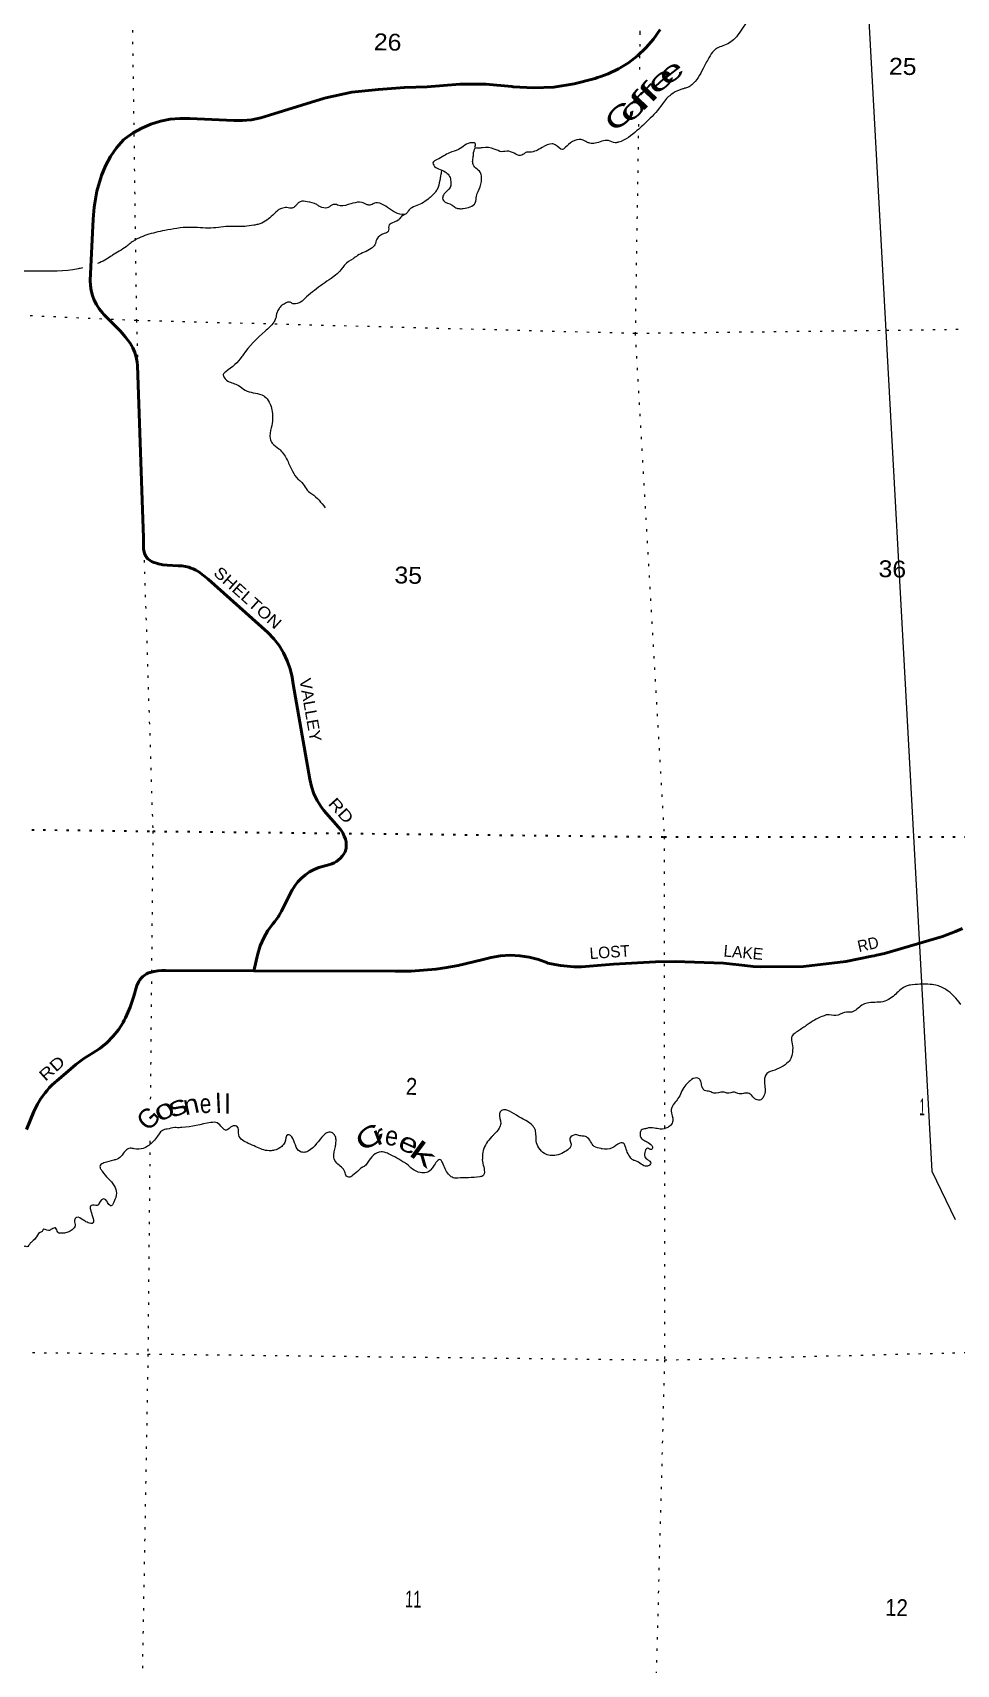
# Model space of a CAD drawing. Header units: feet. Extents: x -751810 to -497223, y -177792 to 12311.
# Drawn here: x -540783 to -531188, y -122446 to -105492 of the extents above; entities that cross this region are included whole.
import ezdxf

# ---------------------------------------------------------------- set-up
doc = ezdxf.new("R2010")
doc.units = ezdxf.units.FT
doc.header["$LTSCALE"] = 80
doc.linetypes.add('DOTTED', pattern=[1.5, 0.3, -1.2])
for name, color, linetype, lineweight in [('26', 7, 'Continuous', 40), ('39', 7, 'Continuous', 13), ('46', 7, 'Continuous', 13), ('6', 7, 'DOTTED', 25), ('7', 7, 'DOTTED', 13)]:
    doc.layers.add(name, color=color, linetype=linetype, lineweight=lineweight)
doc.layers.add('27', color=7, linetype='Continuous')
doc.layers.add('41', color=7, linetype='Continuous')

msp = doc.modelspace()

# ---------------------------------------------------------------- linework, layer by layer
at = {"layer": '26'}
for p, q in [((-539439.65, -115236.89), (-539404.82, -115235.83)), ((-538485.08, -115239.01), (-539404.82, -115235.84))]:
    msp.add_line(p, q, dxfattribs=at)
for points in [[(-540058.92, -108403.71), (-540091.65, -108362.58), (-540119.91, -108318.26), (-540143.37, -108271.22), (-540161.79, -108221.99), (-540174.96, -108171.11), (-540182.75, -108119.12), (-540185.05, -108066.61), (-540156.26, -107430.94), (-540145.73, -107306.43), (-540116.05, -107138.78), (-540069.02, -106975.15), (-540027.48, -106876.4), (-539974.5, -106779.75), (-539911.71, -106689.16), (-539839.79, -106605.64), (-539823.27, -106592.37), (-539739.23, -106533.22), (-539649.48, -106483.19), (-539554.99, -106442.8), (-539456.79, -106412.52), (-539355.97, -106392.67), (-539253.62, -106383.46), (-539150.87, -106385.01), (-538693.36, -106405.04), (-538604.03, -106405.93), (-538508.16, -106397.19), (-538413.73, -106378.47), (-538321.77, -106349.99), (-537842.96, -106200.84), (-537760.22, -106176.68), (-537738.95, -106170.77), (-537467.93, -106111.81), (-537192.23, -106081.5), (-536920.82, -106061.98), (-536685.79, -106055.21), (-536345.51, -106028.48), (-536075.16, -106026.17), (-535806.06, -106052.13), (-535791.97, -106054.28), (-535580.19, -106066.94), (-535368.25, -106057.41), (-535158.46, -106025.77), (-534953.13, -105972.37), (-534940.04, -105968.08), (-534915.39, -105960.01), (-534890.04, -105950.98), (-534804.44, -105920.5), (-534696.22, -105868.8), (-534593.99, -105806.06), (-534498.88, -105732.98), (-534411.92, -105650.37), (-534334.08, -105559.11), (-534266.21, -105460.22)], [(-538485.08, -115239.01), (-538479.54, -115213.88), (-538452.28, -115090.12), (-538445.58, -115062.94), (-538418.7, -114979.27), (-538383.23, -114898.86), (-538339.54, -114822.6), (-538306.16, -114776.33), (-538288.07, -114751.27), (-538266.7, -114726.33), (-538257.39, -114715.46), (-538230.57, -114676.58), (-538226.29, -114668.92), (-538212.14, -114643.61), (-538199.53, -114618.92), (-538090.71, -114405.73), (-538088.1, -114400.97), (-538059.95, -114355.9), (-538027.24, -114314.02), (-537990.33, -114275.78), (-537949.63, -114241.62), (-537905.58, -114211.9), (-537858.66, -114186.94), (-537809.39, -114167.03), (-537697.54, -114135.53), (-537674.92, -114128.03), (-537650.37, -114117.11), (-537627.1, -114103.68), (-537605.36, -114087.89), (-537585.39, -114069.91), (-537567.41, -114049.95), (-537552.87, -114029.95), (-537538.15, -114004.92), (-537531, -113979.95), (-537528.09, -113967.07), (-537525.41, -113944.39), (-537525.14, -113923.8), (-537527.2, -113898.85), (-537533.88, -113873.8), (-537546.25, -113839.64), (-537562.32, -113806.57), (-537581.76, -113775.35), (-537604.36, -113746.35), (-537759.14, -113574.59), (-537785.9, -113537.93), (-537826.97, -113470.65), (-537860.79, -113399.45), (-537886.97, -113325.1), (-537905.24, -113248.43), (-538076.73, -112262.02), (-538087.09, -112189.32), (-538108.13, -112102.15), (-538138.16, -112017.67), (-538176.86, -111936.79), (-538223.8, -111860.39), (-538278.47, -111789.32), (-538340.27, -111724.36), (-538960.48, -111170.77), (-539006.72, -111131.11), (-539058.63, -111095.13), (-539089.01, -111078.48), (-539114.08, -111064.74), (-539139.01, -111054.78), (-539159.25, -111047.32), (-539195.84, -111038.02), (-539233.21, -111032.61), (-539270.94, -111031.13), (-539385.82, -111024.71), (-539429.55, -111020.93), (-539476.68, -111012.04), (-539497.63, -111005.76), (-539522.58, -110998.29), (-539547.63, -110986.06), (-539562.25, -110977.09), (-539587.28, -110958.62), (-539606.17, -110933.66), (-539606.32, -110933.44), (-539614.4, -110918.54), (-539620.88, -110902.88), (-539625.69, -110886.62), (-539627.27, -110878.06), (-539630.09, -110853.16), (-539630.41, -110828.06), (-539631.58, -110737.62), (-539640.81, -110450.26), (-539695.2, -108951.78), (-539698.69, -108916.83), (-539708.37, -108865.71), (-539723.34, -108815.88), (-539743.44, -108767.9), (-539771.79, -108719.79), (-539818.25, -108654.93), (-539871.22, -108595.28), (-540043.02, -108420.86), (-540058.92, -108403.71)], [(-538485.08, -115239.01), (-537017.37, -115244.08), (-536893.06, -115243.25), (-536850.74, -115242.6), (-536593.23, -115222.96), (-536500.75, -115210.32), (-536361.24, -115184.47), (-536116.98, -115126.73), (-536020.92, -115100.38), (-535922.63, -115084.22), (-535823.19, -115078.42), (-535723.69, -115083.05), (-535625.22, -115098.06), (-535528.85, -115123.27), (-535435.65, -115158.42), (-535433.86, -115159.21), (-535299.05, -115185.59), (-535162.22, -115197.73), (-535081.85, -115198.18), (-534747.91, -115172.61), (-534312.05, -115147.26), (-534109.06, -115144.68), (-533606.11, -115161.94), (-533386.18, -115186.16), (-533299.88, -115193.93), (-533219.09, -115197.97), (-532775.54, -115194.18), (-532334.81, -115144.06), (-532066.68, -115089.45), (-532041.27, -115084.28), (-532016.68, -115078.67), (-531933.35, -115059.68), (-531332.5, -114883.22), (-531195.3, -114830.45), (-531123.45, -114799.78)], [(-540846.77, -116888.38), (-540772.33, -116700.81), (-540733.79, -116625.55), (-540697.82, -116568.42), (-540651.62, -116507.26), (-540632.79, -116482.33), (-540611.3, -116457.26), (-540586.85, -116430.94), (-540548.8, -116397.74), (-540536.05, -116386.26), (-540386.35, -116256.8), (-540333.73, -116213.35), (-540251.99, -116151.54), (-540160.87, -116096.34), (-540084.7, -116046.41), (-540014.17, -115988.79), (-539950.04, -115924.12), (-539893.03, -115853.1), (-539843.75, -115776.51), (-539831.31, -115753.98), (-539818.21, -115729.09), (-539768.65, -115618.21), (-539730.95, -115502.75), (-539700.81, -115392.72), (-539692.16, -115371.44), (-539681.33, -115351.18), (-539668.45, -115332.17), (-539653.64, -115314.6), (-539637.09, -115298.68), (-539618.95, -115284.58), (-539599.45, -115272.45), (-539578.78, -115262.43), (-539563.18, -115256.54), (-539522.59, -115245.67), (-539481.09, -115239.1), (-539439.65, -115236.91)]]:
    msp.add_lwpolyline(points, dxfattribs=at)
at = {"layer": '39'}
for points in [[(-532170.87, -104001.91), (-532234.93, -104162.99), (-532265.63, -104276.93), (-532311.83, -104364.39), (-532455.54, -104495.98), (-532733.32, -104777.48), (-532905.94, -104899.53), (-532935.77, -104927.9), (-532942.48, -104957.92), (-532946.86, -104973.91), (-532994.75, -105047.26), (-533160.88, -105192.44), (-533401.58, -105434.52), (-533428.66, -105476.16), (-533488.7, -105553.27), (-533546.01, -105598.27), (-533613.06, -105628.99), (-533673.95, -105653.81), (-533704.64, -105677.27), (-533758.61, -105752.5), (-533819.46, -105865.78), (-533935.88, -106036.17), (-533972.6, -106059.5), (-534011.06, -106070.73), (-534021.2, -106074.53), (-534057.65, -106085.8), (-534153.34, -106138.02), (-534198.46, -106177.25), (-534239.91, -106232.65), (-534388.5, -106402.34), (-534505.54, -106510.38), (-534697.27, -106630.88), (-534731.58, -106636.17), (-534801.48, -106614.55), (-534870, -106621.11), (-534938.84, -106641.73), (-534995.12, -106640.51), (-535011.11, -106636.15), (-535064.8, -106608.85), (-535235.12, -106671.51), (-535278.14, -106706.76), (-535355.46, -106656.84), (-535385.43, -106648.14), (-535490.85, -106686.07), (-535618.6, -106733.57), (-535652.82, -106734.84), (-535701.78, -106765.95), (-535835.6, -106724.85), (-535910.11, -106729.26), (-535987.91, -106701.44), (-536110.3, -106688.74), (-536158.68, -106693.72), (-536186, -106689.52)], [(-536188.61, -106683.02), (-536185.7, -106642.87), (-536215.71, -106636.19), (-536360.04, -106705.44), (-536451.3, -106739.66), (-536581.61, -106811.22), (-536624.58, -106844.47), (-536617.13, -106870.77), (-536567.64, -106906.02), (-536497.96, -106937.69), (-536458.57, -106974.73), (-536441.56, -107023.35), (-536438.3, -107057.6), (-536447.33, -107101.64), (-536502.94, -107160.75), (-536511.25, -107172.64), (-536524.21, -107212.57), (-536514.7, -107236.9), (-536425.24, -107283.07), (-536385.66, -107312.07), (-536349.66, -107320.9), (-536309.42, -107319.76), (-536185.41, -107260.12), (-536171.78, -107190.04), (-536135.45, -107094.32), (-536120.83, -106980.04), (-536126.33, -106955.79), (-536206.72, -106863.58), (-536211.76, -106819.24), (-536204.56, -106767.12), (-536204.25, -106753.05), (-536186.73, -106689.09)], [(-536536.37, -106929.37), (-536545.14, -106978.89), (-536565.43, -107076.97), (-536580.44, -107118.86), (-536603.31, -107152.55), (-536687.52, -107231.14), (-536758.91, -107275.84), (-536883.13, -107345.53), (-536901.85, -107373.27), (-536944.29, -107382.41), (-537036.08, -107350.26), (-537200.98, -107260.23), (-537217.06, -107259.88), (-537271.87, -107282.82), (-537308.01, -107280.03), (-537363.8, -107256.71), (-537456.48, -107264.75), (-537478.73, -107270.3), (-537589.82, -107292.02), (-537641.77, -107276.82), (-537659.9, -107278.44), (-537714.89, -107309.42), (-537801.15, -107299.51), (-537832.86, -107278.71), (-537930.77, -107250.46), (-538003.13, -107248.89), (-538029.66, -107266.41), (-538054.41, -107294.02), (-538089.08, -107315.39), (-538141.25, -107310.23), (-538199.77, -107319.02), (-538232.33, -107336.41), (-538244.61, -107346.2), (-538367.64, -107452.1), (-538442.78, -107484.65), (-538487.22, -107493.74), (-538580, -107505.81), (-538722.76, -107504.72), (-538932.3, -107522.3), (-539155.37, -107515.46), (-539411.5, -107548.11), (-539597.55, -107594.34), (-539680.72, -107626.72), (-539725.48, -107649.88), (-539813.44, -107716.33), (-539954.2, -107805.77), (-539968.5, -107815.51), (-540031.75, -107856.36), (-540109.56, -107890.4)], [(-536926.57, -107387.9), (-536926.71, -107387.91), (-536963.1, -107414.17), (-536987.85, -107441.78), (-537083.71, -107502.03), (-537088.99, -107558.21), (-537131.69, -107579.4), (-537207.41, -107638.08), (-537228.82, -107695.92), (-537267.9, -107735.28), (-537408.3, -107808.64), (-537455.3, -107841.8), (-537541.16, -107904.28), (-537568.1, -107939.89), (-537683.08, -108045.97), (-537703.5, -108059.6), (-537877.27, -108186.52), (-537957.24, -108255.16), (-537984, -108282.72), (-538052.97, -108309.38), (-538079.1, -108308.81), (-538108.89, -108292.08), (-538161.51, -108307.03), (-538198.18, -108328.35), (-538223.02, -108359.98), (-538243.98, -108397.73), (-538259.53, -108463.74), (-538278.47, -108501.53), (-538369.02, -108594.06), (-538597.75, -108840.43), (-538610.22, -108858.25), (-538776.62, -109015.49), (-538803.43, -109045.07), (-538801.69, -109057.17), (-538754.66, -109112.47), (-538645.05, -109157.07), (-538575.77, -109206.82), (-538403.9, -109254.78), (-538374.1, -109271.51), (-538327.17, -109330.83), (-538313.72, -109359.27), (-538290.87, -109506.53), (-538305, -109598.71), (-538315.51, -109709.07), (-538294.47, -109757.77), (-538225.38, -109815.57), (-538211.58, -109827.93), (-538137.57, -109936.09), (-538083.76, -110047.84), (-538025.35, -110133.55), (-537999.67, -110154.21), (-537903.73, -110270.89), (-537883.9, -110283.38), (-537744.42, -110431.16)], [(-540265.4, -107937.21), (-540311.29, -107946.81), (-540748.24, -107971.53), (-541128.32, -107971.34), (-541212.74, -107969.51)], [(-531141.55, -115588.8), (-531296.23, -115434.36), (-531347.91, -115407.11), (-531399.81, -115389.9), (-531566.51, -115380.26), (-531667.24, -115388.13), (-531709.72, -115399.27), (-531762.75, -115432.3), (-531875.5, -115528.38), (-531952.64, -115560.88), (-532115.86, -115575.44), (-532168.62, -115596.42), (-532274.8, -115668.51), (-532349.31, -115672.92), (-532438.51, -115705.17), (-532530.84, -115697.14), (-532561.22, -115706.53), (-532583.51, -115714.09), (-532736.28, -115801.26), (-532828.17, -115863.61), (-532873.11, -115894.8), (-532889.55, -115910.53), (-532900.27, -115940.46), (-532889.96, -116019.09), (-532893.95, -116107.47), (-532907, -116151.42), (-532948.32, -116200.79), (-533121.2, -116287.52), (-533147.6, -116299.01), (-533174.63, -116338.63), (-533180.35, -116414.91), (-533173.88, -116485.42), (-533187.16, -116539.42), (-533195.55, -116555.32), (-533218.2, -116578.95), (-533268.46, -116577.87), (-533311.78, -116536.72), (-533351.44, -116511.73), (-533399.77, -116514.71), (-533456.1, -116515.5), (-533492.01, -116502.65), (-533570.63, -116511), (-533608.59, -116500.13), (-533705.39, -116512.11), (-533749.21, -116493.06), (-533803.3, -116483.85), (-533826.7, -116451.17), (-533830.45, -116439.03), (-533843.35, -116386.47), (-533853, -116368.17), (-533882.84, -116353.45), (-533953.86, -116382.07), (-533984.69, -116411.56), (-534030.21, -116468.88), (-534061.98, -116540.57), (-534136.76, -116647.52), (-534149.86, -116693.48), (-534132.09, -116798.41), (-534155.23, -116844.15), (-534185.92, -116867.62), (-534264.72, -116884), (-534324.84, -116874.66), (-534403.32, -116876.98), (-534415.47, -116880.74), (-534462.06, -116895.81), (-534472.83, -116927.75), (-534469.67, -116966.02), (-534446.13, -116992.67), (-534402.4, -117015.73), (-534350.99, -117055.04), (-534343.27, -117069.28), (-534353.9, -117095.19), (-534397.9, -117084.19), (-534425.02, -117127.83), (-534416.22, -117184.32), (-534400.46, -117198.73), (-534370.76, -117219.48), (-534363.12, -117237.74), (-534371.56, -117255.65), (-534387.91, -117267.36), (-534404.08, -117271.03), (-534519.45, -117214.25), (-534539.47, -117209.79), (-534569.08, -117185.03), (-534605.97, -117125.92), (-534626.69, -117063.14), (-534640.22, -117038.73), (-534656.07, -117028.33), (-534682.29, -117031.78), (-534763.82, -117080.28), (-534868.61, -117090.07), (-534878.62, -117087.85), (-534948.47, -117064.22), (-535030.74, -116965.93), (-535052.72, -116959.42), (-535098.86, -116954.4), (-535140.75, -116939.42)], [(-535140.75, -116939.42), (-535201.95, -116978.3), (-535191.78, -117062.97), (-535208.4, -117086.73), (-535267.63, -117127.67), (-535342.68, -117156.2), (-535466.99, -117139.44), (-535523.98, -117079.9), (-535552.56, -117008.91), (-535553.44, -116958.63), (-535555.23, -116948.53), (-535560.14, -116898.16), (-535575.54, -116867.67), (-535616.81, -116824.56), (-535733.92, -116755.67), (-535829.19, -116699.32), (-535869.08, -116684.39), (-535913.48, -116691.47), (-535932.29, -116723.23), (-535920.51, -116826.02), (-535935.66, -116873.95), (-535995.57, -116945.03), (-536016.16, -116966.7), (-536103.77, -117107.55), (-536111.55, -117185.79), (-536111.96, -117203.88), (-536093.08, -117349.05), (-536099.47, -117364.99), (-536138.02, -117380.24), (-536367.57, -117393.36), (-536413.75, -117390.35), (-536453.37, -117363.36), (-536519.15, -117247.33), (-536546.31, -117202.51), (-536620.24, -117271.28), (-536645.17, -117306.93), (-536692.07, -117336.07), (-536756.44, -117336.69), (-536838.09, -117300.74), (-536899.23, -117247.14), (-536915.09, -117236.74), (-537087.9, -117140.52), (-537131.76, -117123.48), (-537163.88, -117120.77), (-537301.02, -117228.38), (-537332.07, -117267.92), (-537368.7, -117287.23), (-537395.41, -117312.79), (-537458.94, -117365.7), (-537497.58, -117384.97), (-537521.47, -117374.4), (-537540.54, -117327.74), (-537575.65, -117278.73), (-537623.03, -117239.5), (-537653.85, -117178.52), (-537637.26, -117066.29), (-537632.3, -117024.17), (-537635.15, -116971.84), (-537654.49, -116937.24), (-537688.21, -116916.4), (-537726.58, -116923.61), (-537757.27, -116947.08), (-537919.84, -117112.44), (-537954.32, -117125.77), (-538004.44, -117118.65), (-538091.48, -116963.96), (-538103.27, -116951.64), (-538133.29, -116944.96), (-538163.18, -117022.73), (-538196.28, -117064.23), (-538273.61, -117104.78), (-538285.71, -117106.53), (-538328.01, -117109.63), (-538463.84, -117068.49), (-538543.48, -117032.58), (-538642.1, -116946), (-538662.19, -116855.09), (-538688.23, -116850.51), (-538712.49, -116856.02), (-538769.67, -116894.99), (-538866.54, -116820.51), (-538930.82, -116817.11), (-539233.63, -116868.85), (-539291.97, -116869.6), (-539306.04, -116869.29), (-539387.04, -116885.54), (-539411.98, -116888.31), (-539486.82, -116957.6), (-539577.64, -117054.41), (-539634.64, -117085.35), (-539727.24, -117089.37), (-539769.36, -117084.44), (-539820.19, -117109.48), (-539865.76, -117168.81), (-539922.85, -117203.76), (-539941.03, -117207.39), (-540042.21, -117235.35)], [(-540042.21, -117235.35), (-540081.03, -117262.66), (-540083.48, -117282.71), (-540068.03, -117311.19), (-540060.26, -117323.43), (-539936.95, -117474.88), (-539912.48, -117549.8), (-539940.72, -117643.68), (-539967.75, -117683.31), (-539997.36, -117658.54), (-540024.65, -117619.75), (-540036.53, -117611.45), (-540068.92, -117620.8), (-540112.47, -117680.17), (-540174.74, -117676.81), (-540187.25, -117696.65), (-540183.77, -117720.85), (-540161.27, -117793.72), (-540156.72, -117860.16), (-540206.92, -117857.07), (-540248.69, -117836.06), (-540262.58, -117827.71), (-540326.36, -117802.2), (-540349.14, -117831.87), (-540342.4, -117890.32), (-540371.44, -117929.9), (-540418.3, -117957.03), (-540464.76, -117966.08), (-540520.86, -117956.82), (-540546, -117912.05), (-540584.46, -117923.28), (-540618.99, -117938.61), (-540677.15, -117931.32), (-540679.39, -117941.33), (-540705.92, -117958.85), (-540755.6, -118022.11), (-540798.71, -118061.39), (-540808.98, -118071.22), (-540843.96, -118106.65), (-540861.96, -118102.24), (-540902.75, -118127.49), (-540935.04, -118132.82), (-540968.63, -118105.96), (-540984.17, -118081.49), (-540995.78, -118061.14), (-541032.32, -118076.43), (-541086.38, -118155.68), (-541135.65, -118200.86), (-541163.44, -118184.17), (-541173.13, -118167.88), (-541190.77, -118147.39), (-541212.7, -118138.87), (-541255.27, -118154.03), (-541340.05, -118168.28), (-541362.48, -118181.87), (-541406.44, -118259.33), (-541441.46, -118296.77), (-541492.12, -118313.77), (-541525.57, -118280.87), (-541560.62, -118139.38), (-541581.83, -118098.71), (-541607.78, -118090.1), (-541632.31, -118107.67), (-541645.13, -118141.57), (-541663.77, -118255.76), (-541683.96, -118259.35), (-541741.85, -118240), (-541753.91, -118239.74), (-541824.48, -118248.26), (-541886.75, -118244.9), (-541945.54, -118265.75), (-542037.07, -118312.02), (-542184.13, -118413.38), (-542272.4, -118493.9), (-542274.81, -118511.94), (-542265.3, -118536.27), (-542198.31, -118598.04), (-542145.52, -118665.53), (-542103.5, -118764.96), (-542080.18, -118801.66), (-542070.36, -118811.92), (-542015.11, -118859.36), (-542086.36, -118898.03), (-542161.04, -118910.48), (-542171.14, -118912.28), (-542199.92, -119030.28), (-542180.18, -119046.79), (-542133.95, -119047.79), (-542069.4, -119039.13), (-542061.58, -119049.36), (-542052.75, -119103.83), (-542057.66, -119143.94), (-542082.64, -119181.6), (-542099.3, -119207.37), (-542169.62, -119294.31), (-542237.44, -119449.67), (-542270.82, -119503.23)]]:
    msp.add_spline(points, degree=3, dxfattribs=at)
at = {"layer": '46'}
msp.add_lwpolyline([(-532172.17, -103971.67), (-531440.95, -117321.15), (-531200.87, -117824.14)], dxfattribs=at)
at = {"layer": '6'}
msp.add_lwpolyline([(-555501.2, -113602.71), (-550192.3, -113659.4), (-544872.53, -113722.36), (-539534.76, -113789.74), (-534222.94, -113848.51), (-531101.2, -113848.16)], dxfattribs=at)
at = {"layer": '7'}
for p, q in [((-534489.75, -106443.62), (-534524.08, -108615.14)), ((-534524.08, -108615.14), (-534222.94, -113848.51)), ((-539534.76, -113789.74), (-539560.91, -116589.02)), ((-539564.82, -117007.51), (-539585.51, -119221.73)), ((-531226.57, -119209.64), (-529064.43, -119155.34)), ((-534219.46, -119283.68), (-531226.57, -119209.64))]:
    msp.add_line(p, q, dxfattribs=at)
for points in [[(-539790.87, -97630), (-539780.98, -102948.12), (-539705.5, -108480.78)], [(-534436.48, -103073.95), (-534474.72, -105492.54), (-534481.69, -105933.65)], [(-562214.04, -108166.24), (-560466.15, -108147.09), (-555762.3, -108064.6), (-550385.76, -108197.15), (-545003.28, -108243.38), (-539705.5, -108480.78), (-534524.08, -108615.14)], [(-539705.5, -108480.78), (-539629.2, -110853.09), (-539534.76, -113789.74)], [(-534524.08, -108615.14), (-531912.41, -108584.49), (-530977.84, -108571.84)], [(-534222.94, -113848.51), (-534219.46, -119283.68), (-534359.21, -124548.3), (-534538.88, -129799.99), (-534532.91, -131220.15)], [(-560797.51, -118747.57), (-555503.93, -118913.09), (-550249.61, -119024.9), (-544983.53, -119151.04), (-539585.51, -119221.73), (-534228.46, -119283.48)], [(-539585.51, -119221.73), (-539678.71, -124473.28), (-539700.54, -129861.08), (-539728.5, -131094.34)]]:
    msp.add_lwpolyline(points, dxfattribs=at)

# ---------------------------------------------------------------- texts
at = {"layer": '27'}
for s, rotation, width, p in [('SHELTON', 318.248, 1.15, (-538913.87, -111118.55)), ('VALLEY', 279.862, 1.1, (-538013.3, -112211.23)), ('RD', 312.023, 1.25, (-537720.98, -113508.35)), ('RD', 12.805, 0.95, (-532199.09, -115047.12)), ('RD', 42, 1.25, (-540649.93, -116394.58))]:
    msp.add_text(s, height=120, rotation=rotation, dxfattribs=dict(at, width=width)).set_placement(p)
for s, rotation, p in [('LOST', 4.079, (-534993.31, -115119.47)), ('LAKE', 354.855, (-533609.75, -115090.47))]:
    msp.add_text(s, height=120, rotation=rotation, dxfattribs=at).set_placement(p)
at = {"layer": '41'}
for s, rotation, width, p in [('e', 37.996, 1.75, (-534197.95, -106057.28)), ('e', 42.287, 1.95, (-534304.68, -106151.97)), ('f', 46.706, 2.25, (-534463.77, -106335.58)), ('f', 46.447, 2.25, (-534369.89, -106243.79)), ('C', 41.677, 1.65, (-534737.15, -106539.16)), ('o', 41.851, 1.9, (-534595.62, -106448.63)), ('o', 26.686, 1.35, (-539467.1, -116815.85)), ('s', 21.838, 1.5, (-539335.58, -116772.43)), ('n', 12.108, 1.1, (-539197.95, -116741.89)), ('e', 4.492, 0.8, (-539039.28, -116722.77)), ('C', 35.988, 1.5, (-537343.9, -117131.48)), ('r', 20.51, 1.35, (-537208.34, -117059.3)), ('e', 351.744, 0.9, (-537132.06, -117044.37)), ('e', 335.744, 1.3, (-537002.72, -117080.71)), ('k', 323.507, 1.9, (-536887.19, -117148.02))]:
    msp.add_text(s, height=200, rotation=rotation, dxfattribs=dict(at, width=width)).set_placement(p)
for s, rotation, p in [('l', 2.603, (-538877.83, -116719.36)), ('l', 359.832, (-538789.67, -116724.51)), ('G', 44.113, (-539585.87, -116915.48))]:
    msp.add_text(s, height=200, rotation=rotation, dxfattribs=at).set_placement(p)
at = {"layer": '7'}
for s, width, p in [('26', 1.1, (-537240.36, -105674.04)), ('25', 1.1, (-531889.19, -105927.26)), ('35', 1.1, (-537026.75, -111213.94)), ('36', 1.1, (-531997.58, -111148.79)), ('2', 0.9, (-536907.28, -116527.19)), ('1', 0.45, (-531572.66, -116740.92)), ('11', 0.65, (-536915.71, -121853.26)), ('12', 0.9, (-531928.13, -121940.64))]:
    msp.add_text(s, height=175, rotation=358.759, dxfattribs=dict(at, width=width)).set_placement(p)

doc.saveas('drawing.dxf')
